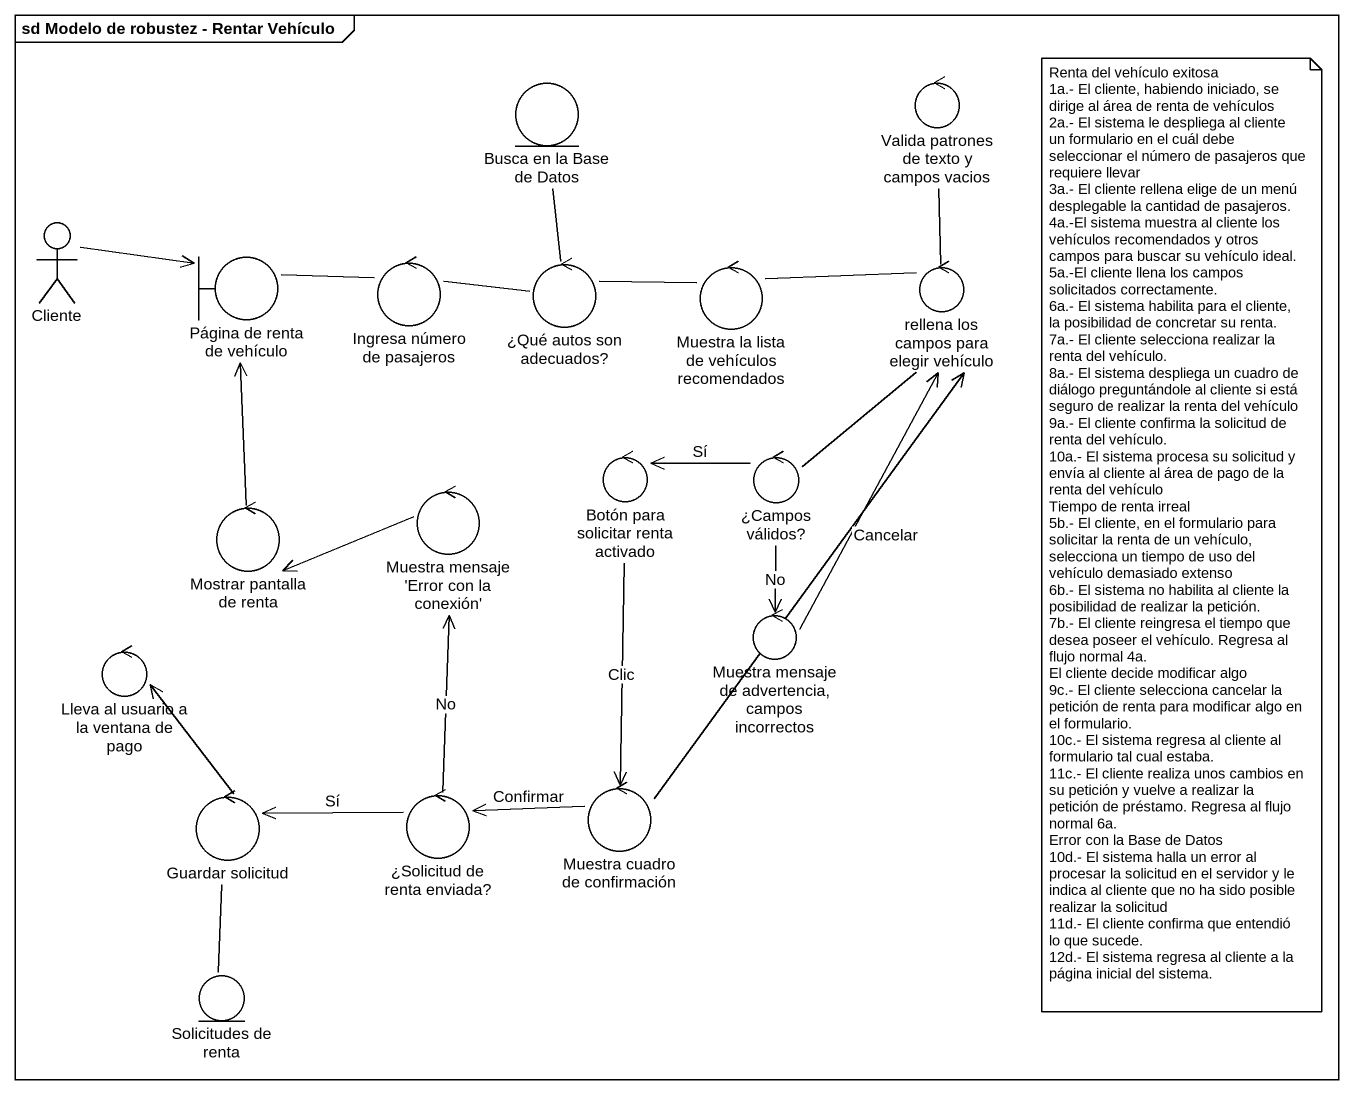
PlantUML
@startuml
mainframe sd Modelo de robustez - Rentar Vehículo
entity "Busca en la Base de Datos" as Busca_en_la_Base_de_Datos
control "Valida patrones de texto y campos vacios" as Valida_patrones_de_texto_y
actor Cliente
boundary "Página de renta de vehículo" as Página_de_renta_de_vehículo
control "Ingresa número de pasajeros" as Ingresa_número_de_pasajeros
control "¿Qué autos son adecuados?" as Qué_autos_son_adecuados
control "Muestra la lista de vehículos recomendados" as Muestra_la_lista_de
control "rellena los campos para elegir vehículo" as rellena_los_campos_para
control "Muestra mensaje 'Error con la conexión'" as Muestra_mensaje_Error_con
control "Botón para solicitar renta activado" as Botón_para_solicitar_renta
control "¿Campos válidos?" as Campos_válidos
control "Mostrar pantalla de renta" as Mostrar_pantalla_de_renta
control "Muestra mensaje de advertencia, campos incorrectos" as Muestra_mensaje_de
control "Lleva al usuario a la ventana de pago" as Lleva_al_usuario_a_la
control "Guardar solicitud" as Guardar_solicitud
control "¿Solicitud de renta enviada?" as Solicitud_de_renta_enviada
control "Muestra cuadro de confirmación" as Muestra_cuadro_de
entity "Solicitudes de renta" as Solicitudes_de_renta
Valida_patrones_de_texto_y -- rellena_los_campos_para
Cliente -right-> Página_de_renta_de_vehículo
Página_de_renta_de_vehículo -right- Ingresa_número_de_pasajeros
Ingresa_número_de_pasajeros -right- Qué_autos_son_adecuados
Qué_autos_son_adecuados -up- Busca_en_la_Base_de_Datos
Qué_autos_son_adecuados -right- Muestra_la_lista_de
Muestra_la_lista_de -right- rellena_los_campos_para
rellena_los_campos_para -- Campos_válidos
Muestra_mensaje_Error_con -left-> Mostrar_pantalla_de_renta
Botón_para_solicitar_renta --> Muestra_cuadro_de : Clic
Campos_válidos -left-> Botón_para_solicitar_renta : Sí
Campos_válidos --> Muestra_mensaje_de : No
Mostrar_pantalla_de_renta -up-> Página_de_renta_de_vehículo
Muestra_mensaje_de -up-> rellena_los_campos_para
Guardar_solicitud -up-> Lleva_al_usuario_a_la
Guardar_solicitud -- Solicitudes_de_renta
Solicitud_de_renta_enviada -up-> Muestra_mensaje_Error_con : No
Solicitud_de_renta_enviada -left-> Guardar_solicitud : Sí
Muestra_cuadro_de -up-> rellena_los_campos_para : Cancelar
Muestra_cuadro_de -left-> Solicitud_de_renta_enviada : Confirmar
note as N1
  Renta del vehículo exitosa
  1a.- El cliente, habiendo iniciado, se dirige al área de renta de vehículos
  2a.- El sistema le despliega al cliente un formulario en el cuál debe seleccionar el número de pasajeros que requiere llevar
  3a.- El cliente rellena elige de un menú desplegable la cantidad de pasajeros.
  4a.-El sistema muestra al cliente los vehículos recomendados y otros campos para buscar su vehículo ideal.
  5a.-El cliente llena los campos solicitados correctamente.
  6a.- El sistema habilita para el cliente, la posibilidad de concretar su renta.
  7a.- El cliente selecciona realizar la renta del vehículo.
  8a.- El sistema despliega un cuadro de diálogo preguntándole al cliente si está seguro de realizar la renta del vehículo
  9a.- El cliente confirma la solicitud de renta del vehículo.
  10a.- El sistema procesa su solicitud y envía al cliente al área de pago de la renta del vehículo
  Tiempo de renta irreal
  5b.- El cliente, en el formulario para solicitar la renta de un vehículo, selecciona un tiempo de uso del vehículo demasiado extenso
  6b.- El sistema no habilita al cliente la posibilidad de realizar la petición.
  7b.- El cliente reingresa el tiempo que desea poseer el vehículo. Regresa al flujo normal 4a.
  El cliente decide modificar algo
  9c.- El cliente selecciona cancelar la petición de renta para modificar algo en el formulario.
  10c.- El sistema regresa al cliente al formulario tal cual estaba.
  11c.- El cliente realiza unos cambios en su petición y vuelve a realizar la petición de préstamo. Regresa al flujo normal 6a.
  Error con la Base de Datos
  10d.- El sistema halla un error al procesar la solicitud en el servidor y le indica al cliente que no ha sido posible realizar la solicitud
  11d.- El cliente confirma que entendió lo que sucede.
  12d.- El sistema regresa al cliente a la página inicial del sistema.
end note
@enduml
